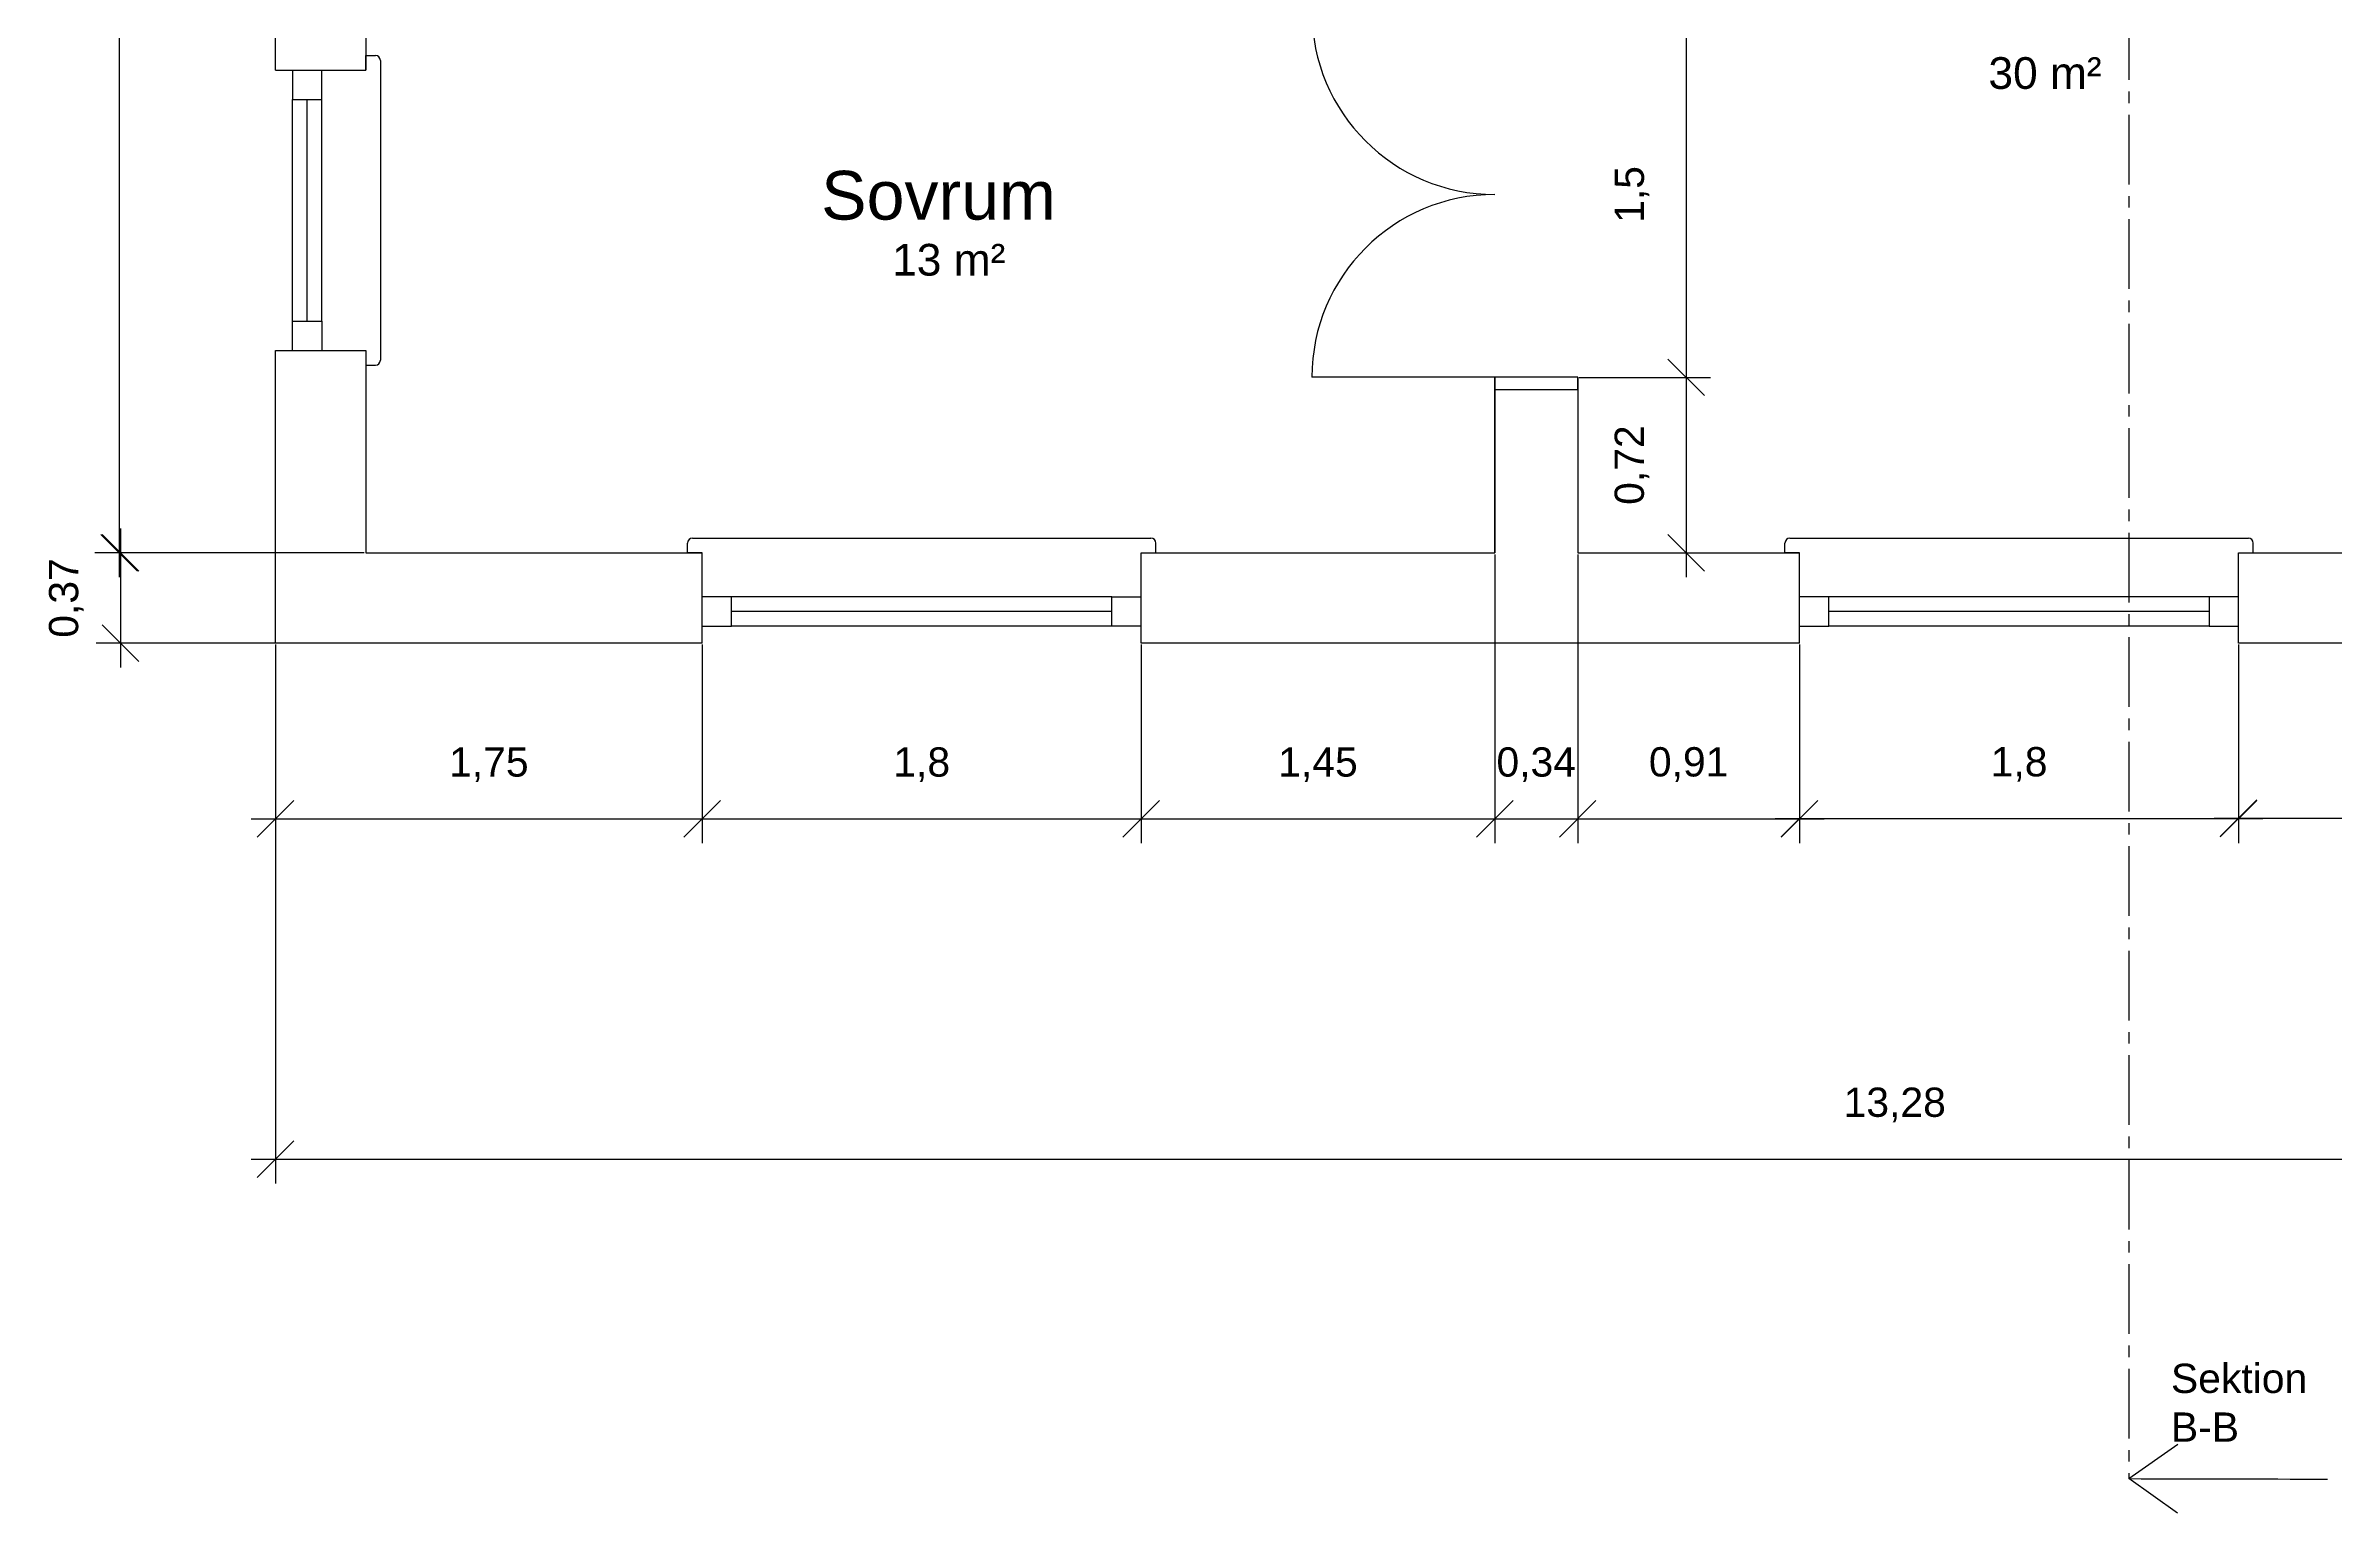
# Model space of a CAD drawing. Header units: millimetres. Extents: x -6247 to 53319, y -9113 to 41204.
# Drawn here: x 5996 to 15380, y 13005 to 19024 of the extents above; entities that cross this region are included whole.
import ezdxf

# ---------------------------------------------------------------- set-up
doc = ezdxf.new("R2010")
doc.units = ezdxf.units.MM
doc.linetypes.add('CENTER2', pattern=[28.575, 19.05, -3.175, 3.175, -3.175])
doc.styles.get("Standard").update_dxf_attribs({"font": 'Arial.ttf', "height": 120})
doc.dimstyles.new('ISO-25', dxfattribs={"dimscale": 10, "dimtxt": 2.5, "dimasz": 15, "dimexe": 10, "dimexo": 0.625, "dimgap": 15, "dimtad": 1, "dimlfac": 0.001, "dimtxsty": 'Standard', "dimblk": 'OBLIQUE', "dimblk1": 'OBLIQUE', "dimblk2": 'OBLIQUE', "dimcen": 20, "dimdle": 10, "dimadec": 0, "dimazin": 0, "dimtfac": 1, "dimtmove": 0, "dimatfit": 3, "dimldrblk": 'OPEN90', "dimfxl": 1, "dimarcsym": 0})

# ---------------------------------------------------------------- blocks, each defined once
blk = doc.blocks.new('_Oblique')
at = {"color": 0, "linetype": 'ByBlock', "lineweight": -2}
blk.add_line((-0.5, -0.5), (0.5, 0.5), dxfattribs=at)
blk = doc.blocks.new('*D1')
at = {"color": 0, "lineweight": -2, "transparency": 16777216}
for p, q in [((6297.3, 22869.1), (6297.3, 16843.9)), ((6932, 22769.1), (6197.3, 22769.1)), ((7302, 16943.9), (6197.3, 16943.9))]:
    blk.add_line(p, q, dxfattribs=at)
at = {"layer": 'Defpoints', "color": 0, "transparency": 16777216}
for p in [(6938.2, 22769.1), (6297.3, 16943.9), (7308.2, 16943.9)]:
    blk.add_point(p, dxfattribs=at)
at = {"color": 0, "lineweight": -2, "transparency": 16777216, "xscale": 150, "yscale": 150, "zscale": 150}
for p, rotation in [((6297.3, 22769.1), 90), ((6297.3, 16943.9), 270)]:
    blk.add_blockref('_Oblique', p, dxfattribs=dict(at, rotation=rotation))
at = {"color": 0, "transparency": 16777216, "insert": (6075.1, 19858.9), "char_height": 120, "attachment_point": 5, "rotation": 90}
blk.add_mtext('5,83', dxfattribs=at)
blk = doc.blocks.new('_Open90')
at = {"color": 0, "linetype": 'ByBlock', "lineweight": -2}
for p, q in [((0, 0), (-1, 0)), ((-0.5, 0.5), (0, 0)), ((0, 0), (-0.5, -0.5))]:
    blk.add_line(p, q, dxfattribs=at)
blk = doc.blocks.new('*D29')
at = {"color": 0, "lineweight": -2, "transparency": 16777216}
for p, q in [((6302.8, 17043.9), (6302.8, 16473.9)), ((7302, 16943.9), (6202.8, 16943.9)), ((8682, 16573.9), (6202.8, 16573.9))]:
    blk.add_line(p, q, dxfattribs=at)
at = {"layer": 'Defpoints', "color": 0, "transparency": 16777216}
for p in [(7308.2, 16943.9), (6302.8, 16573.9), (8688.2, 16573.9)]:
    blk.add_point(p, dxfattribs=at)
at = {"color": 0, "lineweight": -2, "transparency": 16777216, "xscale": 150, "yscale": 150, "zscale": 150}
for p, rotation in [((6302.8, 16943.9), 90), ((6302.8, 16573.9), 270)]:
    blk.add_blockref('_Oblique', p, dxfattribs=dict(at, rotation=rotation))
at = {"color": 0, "transparency": 16777216, "insert": (6080.5, 16758.9), "char_height": 120, "attachment_point": 5, "rotation": 90}
blk.add_mtext('0,37', dxfattribs=at)
blk = doc.blocks.new('*D30')
at = {"color": 0, "lineweight": -2, "transparency": 16777216}
for p, q in [((6938.2, 16567.7), (6938.2, 14357.2)), ((20218.2, 16567.7), (20218.2, 14357.2)), ((6838.2, 14457.2), (20318.2, 14457.2))]:
    blk.add_line(p, q, dxfattribs=at)
at = {"layer": 'Defpoints', "color": 0, "transparency": 16777216}
for p in [(6938.2, 16573.9), (20218.2, 16573.9), (20218.2, 14457.2)]:
    blk.add_point(p, dxfattribs=at)
at = {"color": 0, "lineweight": -2, "transparency": 16777216, "xscale": 150, "yscale": 150, "zscale": 150, "rotation": 180}
blk.add_blockref('_Oblique', (6938.2, 14457.2), dxfattribs=at)
at = {"color": 0, "lineweight": -2, "transparency": 16777216, "xscale": 150, "yscale": 150, "zscale": 150}
blk.add_blockref('_Oblique', (20218.2, 14457.2), dxfattribs=at)
at = {"color": 0, "transparency": 16777216, "insert": (13578.2, 14679.5), "char_height": 120, "attachment_point": 5}
blk.add_mtext('13,28', dxfattribs=at)
blk = doc.blocks.new('*D51')
at = {"color": 0, "lineweight": -2, "transparency": 16777216}
for p, q in [((12723.3, 19263.9), (12723.3, 17563.9)), ((12284.5, 19163.9), (12823.3, 19163.9)), ((12284.5, 17663.9), (12823.3, 17663.9))]:
    blk.add_line(p, q, dxfattribs=at)
at = {"layer": 'Defpoints', "color": 0, "transparency": 16777216}
for p in [(12278.2, 19163.9), (12278.2, 17663.9), (12723.3, 17663.9)]:
    blk.add_point(p, dxfattribs=at)
at = {"color": 0, "lineweight": -2, "transparency": 16777216, "xscale": 150, "yscale": 150, "zscale": 150}
for p, rotation in [((12723.3, 19163.9), 90), ((12723.3, 17663.9), 270)]:
    blk.add_blockref('_Oblique', p, dxfattribs=dict(at, rotation=rotation))
at = {"color": 0, "transparency": 16777216, "insert": (12501, 18413.9), "char_height": 120, "attachment_point": 5, "rotation": 90}
blk.add_mtext('1,5', dxfattribs=at)
blk = doc.blocks.new('*D52')
at = {"color": 0, "lineweight": -2, "transparency": 16777216}
for p, q in [((12723.2, 17763.9), (12723.2, 16843.9)), ((12284.5, 17663.9), (12823.2, 17663.9)), ((12284.5, 16943.9), (12823.2, 16943.9))]:
    blk.add_line(p, q, dxfattribs=at)
at = {"layer": 'Defpoints', "color": 0, "transparency": 16777216}
for p in [(12278.2, 17663.9), (12278.2, 16943.9), (12723.2, 16943.9)]:
    blk.add_point(p, dxfattribs=at)
at = {"color": 0, "lineweight": -2, "transparency": 16777216, "xscale": 150, "yscale": 150, "zscale": 150}
for p, rotation in [((12723.2, 17663.9), 90), ((12723.2, 16943.9), 270)]:
    blk.add_blockref('_Oblique', p, dxfattribs=dict(at, rotation=rotation))
at = {"color": 0, "transparency": 16777216, "insert": (12500.9, 17303.9), "char_height": 120, "attachment_point": 5, "rotation": 90}
blk.add_mtext('0,72', dxfattribs=at)
blk = doc.blocks.new('*D83')
at = {"color": 0, "lineweight": -2, "transparency": 16777216}
for p, q in [((6938.2, 16567.7), (6938.2, 15752.8)), ((8688.2, 16567.7), (8688.2, 15752.8)), ((6838.2, 15852.8), (8788.2, 15852.8))]:
    blk.add_line(p, q, dxfattribs=at)
at = {"layer": 'Defpoints', "color": 0, "transparency": 16777216}
for p in [(6938.2, 16573.9), (8688.2, 16573.9), (8688.2, 15852.8)]:
    blk.add_point(p, dxfattribs=at)
at = {"color": 0, "lineweight": -2, "transparency": 16777216, "xscale": 150, "yscale": 150, "zscale": 150, "rotation": 180}
blk.add_blockref('_Oblique', (6938.2, 15852.8), dxfattribs=at)
at = {"color": 0, "lineweight": -2, "transparency": 16777216, "xscale": 150, "yscale": 150, "zscale": 150}
blk.add_blockref('_Oblique', (8688.2, 15852.8), dxfattribs=at)
at = {"color": 0, "transparency": 16777216, "insert": (7813.2, 16075), "char_height": 120, "attachment_point": 5}
blk.add_mtext('1,75', dxfattribs=at)
blk = doc.blocks.new('*D84')
at = {"color": 0, "lineweight": -2, "transparency": 16777216}
for p, q in [((8688.2, 16567.7), (8688.2, 15752.8)), ((10488.2, 16567.7), (10488.2, 15752.8)), ((8588.2, 15852.8), (10588.2, 15852.8))]:
    blk.add_line(p, q, dxfattribs=at)
at = {"layer": 'Defpoints', "color": 0, "transparency": 16777216}
for p in [(8688.2, 16573.9), (10488.2, 16573.9), (10488.2, 15852.8)]:
    blk.add_point(p, dxfattribs=at)
at = {"color": 0, "lineweight": -2, "transparency": 16777216, "xscale": 150, "yscale": 150, "zscale": 150, "rotation": 180}
blk.add_blockref('_Oblique', (8688.2, 15852.8), dxfattribs=at)
at = {"color": 0, "lineweight": -2, "transparency": 16777216, "xscale": 150, "yscale": 150, "zscale": 150}
blk.add_blockref('_Oblique', (10488.2, 15852.8), dxfattribs=at)
at = {"color": 0, "transparency": 16777216, "insert": (9588.2, 16075), "char_height": 120, "attachment_point": 5}
blk.add_mtext('1,8', dxfattribs=at)
blk = doc.blocks.new('*D85')
at = {"color": 0, "lineweight": -2, "transparency": 16777216}
for p, q in [((11938.2, 16937.7), (11938.2, 15752.8)), ((10488.2, 16567.7), (10488.2, 15752.8)), ((10388.2, 15852.8), (12038.2, 15852.8))]:
    blk.add_line(p, q, dxfattribs=at)
at = {"layer": 'Defpoints', "color": 0, "transparency": 16777216}
for p in [(11938.2, 16943.9), (10488.2, 16573.9), (11938.2, 15852.8)]:
    blk.add_point(p, dxfattribs=at)
at = {"color": 0, "lineweight": -2, "transparency": 16777216, "xscale": 150, "yscale": 150, "zscale": 150, "rotation": 180}
blk.add_blockref('_Oblique', (10488.2, 15852.8), dxfattribs=at)
at = {"color": 0, "lineweight": -2, "transparency": 16777216, "xscale": 150, "yscale": 150, "zscale": 150}
blk.add_blockref('_Oblique', (11938.2, 15852.8), dxfattribs=at)
at = {"color": 0, "transparency": 16777216, "insert": (11213.2, 16075), "char_height": 120, "attachment_point": 5}
blk.add_mtext('1,45', dxfattribs=at)
blk = doc.blocks.new('*D86')
at = {"color": 0, "lineweight": -2, "transparency": 16777216}
for p, q in [((13188.2, 16567.7), (13188.2, 15753.8)), ((14988.2, 16567.7), (14988.2, 15753.8)), ((13088.2, 15853.8), (15088.2, 15853.8))]:
    blk.add_line(p, q, dxfattribs=at)
at = {"layer": 'Defpoints', "color": 0, "transparency": 16777216}
for p in [(13188.2, 16573.9), (14988.2, 16573.9), (14988.2, 15853.8)]:
    blk.add_point(p, dxfattribs=at)
at = {"color": 0, "lineweight": -2, "transparency": 16777216, "xscale": 150, "yscale": 150, "zscale": 150, "rotation": 180}
blk.add_blockref('_Oblique', (13188.2, 15853.8), dxfattribs=at)
at = {"color": 0, "lineweight": -2, "transparency": 16777216, "xscale": 150, "yscale": 150, "zscale": 150}
blk.add_blockref('_Oblique', (14988.2, 15853.8), dxfattribs=at)
at = {"color": 0, "transparency": 16777216, "insert": (14088.2, 16076.1), "char_height": 120, "attachment_point": 5}
blk.add_mtext('1,8', dxfattribs=at)
blk = doc.blocks.new('*D87')
at = {"color": 0, "lineweight": -2, "transparency": 16777216}
for p, q in [((14988.2, 16567.7), (14988.2, 15756.1)), ((16938.2, 16567.7), (16938.2, 15756.1)), ((14888.2, 15856.1), (17038.2, 15856.1))]:
    blk.add_line(p, q, dxfattribs=at)
at = {"layer": 'Defpoints', "color": 0, "transparency": 16777216}
for p in [(14988.2, 16573.9), (16938.2, 16573.9), (16938.2, 15856.1)]:
    blk.add_point(p, dxfattribs=at)
at = {"color": 0, "lineweight": -2, "transparency": 16777216, "xscale": 150, "yscale": 150, "zscale": 150, "rotation": 180}
blk.add_blockref('_Oblique', (14988.2, 15856.1), dxfattribs=at)
at = {"color": 0, "lineweight": -2, "transparency": 16777216, "xscale": 150, "yscale": 150, "zscale": 150}
blk.add_blockref('_Oblique', (16938.2, 15856.1), dxfattribs=at)
at = {"color": 0, "transparency": 16777216, "insert": (15963.2, 16078.4), "char_height": 120, "attachment_point": 5}
blk.add_mtext('1,95', dxfattribs=at)
blk = doc.blocks.new('*D90')
at = {"color": 0, "lineweight": -2, "transparency": 16777216}
for p, q in [((11938.2, 16937.7), (11938.2, 15752.8)), ((12278.2, 16937.7), (12278.2, 15752.8)), ((11838.2, 15852.8), (12378.2, 15852.8))]:
    blk.add_line(p, q, dxfattribs=at)
at = {"layer": 'Defpoints', "color": 0, "transparency": 16777216}
for p in [(11938.2, 16943.9), (12278.2, 16943.9), (12278.2, 15852.8)]:
    blk.add_point(p, dxfattribs=at)
at = {"color": 0, "lineweight": -2, "transparency": 16777216, "xscale": 150, "yscale": 150, "zscale": 150, "rotation": 180}
blk.add_blockref('_Oblique', (11938.2, 15852.8), dxfattribs=at)
at = {"color": 0, "lineweight": -2, "transparency": 16777216, "xscale": 150, "yscale": 150, "zscale": 150}
blk.add_blockref('_Oblique', (12278.2, 15852.8), dxfattribs=at)
at = {"color": 0, "transparency": 16777216, "insert": (12108.2, 16075), "char_height": 120, "attachment_point": 5}
blk.add_mtext('0,34', dxfattribs=at)
blk = doc.blocks.new('*D91')
at = {"color": 0, "lineweight": -2, "transparency": 16777216}
for p, q in [((12278.2, 16567.7), (12278.2, 15753.4)), ((13188.2, 16567.7), (13188.2, 15753.4)), ((12178.2, 15853.4), (13288.2, 15853.4))]:
    blk.add_line(p, q, dxfattribs=at)
at = {"layer": 'Defpoints', "color": 0, "transparency": 16777216}
for p in [(12278.2, 16573.9), (13188.2, 16573.9), (13188.2, 15853.4)]:
    blk.add_point(p, dxfattribs=at)
at = {"color": 0, "lineweight": -2, "transparency": 16777216, "xscale": 150, "yscale": 150, "zscale": 150, "rotation": 180}
blk.add_blockref('_Oblique', (12278.2, 15853.4), dxfattribs=at)
at = {"color": 0, "lineweight": -2, "transparency": 16777216, "xscale": 150, "yscale": 150, "zscale": 150}
blk.add_blockref('_Oblique', (13188.2, 15853.4), dxfattribs=at)
at = {"color": 0, "transparency": 16777216, "insert": (12733.2, 16075.7), "char_height": 120, "attachment_point": 5}
blk.add_mtext('0,91', dxfattribs=at)

msp = doc.modelspace()

# ---------------------------------------------------------------- linework, layer by layer
at = {"color": 6, "linetype": 'CENTER2', "ltscale": 15}
msp.add_line((14538.378, 30742.408), (14538.378, 13146.609), dxfattribs=at)
for p, q in [((7308.249, 20503.923), (7308.249, 18923.923)), ((7308.249, 18923.923), (7308.249, 18983.923)), ((7308.249, 18983.923), (7348.249, 18983.923)), ((7368.249, 18963.923), (7368.249, 17733.923)), ((6938.249, 18923.923), (7308.249, 18923.923)), ((6938.249, 18923.923), (7008.249, 18923.923)), ((7008.249, 18923.923), (7008.249, 18803.923)), ((7128.249, 18803.923), (7128.249, 18923.923)), ((7008.249, 18803.923), (7128.249, 18803.923)), ((7008.249, 17893.923), (7008.249, 18803.923)), ((7068.249, 17893.923), (7068.249, 18803.923)), ((7128.249, 17893.923), (7128.249, 18803.923)), ((7008.249, 17773.923), (7008.249, 17893.923)), ((7008.249, 17893.923), (7128.249, 17893.923)), ((7128.249, 17893.923), (7128.249, 17773.923)), ((6938.249, 17773.923), (7308.249, 17773.923)), ((6938.249, 17773.923), (7008.249, 17773.923)), ((7308.249, 17773.923), (7308.249, 16943.923)), ((7308.249, 17773.923), (7308.249, 17713.923)), ((7308.249, 17713.923), (7348.249, 17713.923)), ((11938.249, 17663.923), (11188.249, 17663.923)), ((11938.249, 16943.923), (11938.249, 17663.923)), ((11938.249, 17663.923), (11938.249, 17613.923)), ((12278.249, 17663.923), (11938.249, 17663.923)), ((11938.249, 17663.923), (11938.249, 16943.923)), ((12278.249, 17613.923), (12278.249, 17663.923)), ((12278.249, 17663.923), (12278.249, 16943.923)), ((11938.249, 17613.923), (12278.249, 17613.923)), ((8648.249, 17003.923), (10528.249, 17003.923)), ((13148.249, 17003.923), (15028.249, 17003.923)), ((7308.249, 16943.923), (8688.249, 16943.923)), ((8628.249, 16943.923), (8628.249, 16983.923)), ((8688.249, 16943.923), (8628.249, 16943.923)), ((8688.249, 16573.923), (8688.249, 16943.923)), ((10488.249, 16573.923), (10488.249, 16943.923)), ((10488.249, 16943.923), (11938.249, 16943.923)), ((10488.249, 16943.923), (10548.249, 16943.923)), ((10548.249, 16943.923), (10548.249, 16983.923)), ((12278.249, 16943.923), (13188.249, 16943.923)), ((13128.249, 16943.923), (13128.249, 16983.923)), ((13188.249, 16943.923), (13128.249, 16943.923)), ((13188.249, 16573.923), (13188.249, 16943.923)), ((14988.249, 16573.923), (14988.249, 16943.923)), ((14988.249, 16943.923), (16938.249, 16943.923)), ((14988.249, 16943.923), (15048.249, 16943.923)), ((15048.249, 16943.923), (15048.249, 16983.923)), ((8808.249, 16763.923), (8688.249, 16763.923)), ((8808.249, 16643.923), (8808.249, 16763.923)), ((10368.249, 16763.923), (8808.249, 16763.923)), ((10368.249, 16703.923), (8808.249, 16703.923)), ((10368.249, 16643.923), (10368.249, 16763.923)), ((10368.249, 16763.923), (10488.249, 16763.923)), ((13308.249, 16763.923), (13188.249, 16763.923)), ((13308.249, 16643.923), (13308.249, 16763.923)), ((14868.249, 16763.923), (13308.249, 16763.923)), ((14868.249, 16703.923), (13308.249, 16703.923)), ((14988.249, 16763.923), (14868.249, 16763.923)), ((14868.249, 16763.923), (14868.249, 16643.923)), ((14988.249, 16643.923), (14988.249, 16763.923)), ((8688.249, 16573.923), (8688.249, 16643.923)), ((8688.249, 16643.923), (8808.249, 16643.923)), ((10368.249, 16643.923), (8808.249, 16643.923)), ((10488.249, 16643.923), (10368.249, 16643.923)), ((13188.249, 16573.923), (13188.249, 16643.923)), ((13188.249, 16643.923), (13308.249, 16643.923)), ((14868.249, 16643.923), (13308.249, 16643.923)), ((14868.249, 16643.923), (14988.249, 16643.923))]:
    msp.add_line(p, q)
for points in [[(6938.249, 18923.923), (6938.249, 20503.923)], [(8688.249, 16573.923), (6938.249, 16573.923), (6938.249, 17773.923)], [(13188.249, 16573.923), (10488.249, 16573.923)], [(16938.249, 16573.923), (14988.249, 16573.923)]]:
    msp.add_lwpolyline(points)
for centre, radius, start, end in [((11938.249, 19163.923), 750, 180, 270), ((7348.249, 18963.923), 20, 0, 90), ((11938.249, 17663.923), 750, 90, 180), ((7348.249, 17733.923), 20, 270, 0), ((8648.249, 16983.923), 20, 90, 180), ((10528.249, 16983.923), 20, 0, 90), ((13148.249, 16983.923), 20, 90, 180), ((15028.249, 16983.923), 20, 0, 90)]:
    msp.add_arc(centre, radius, start, end)

# ---------------------------------------------------------------- texts
for s, height, p in [('30 m²', 130, (13962.546, 18847.008)), ('Sovrum', 200, (9175.819, 18310.822)), ('13 m²', 130, (9467.089, 18081.215))]:
    msp.add_text(s, height=height).set_placement(p)
at = {"insert": (14710.8, 13618.096), "char_height": 120, "attachment_point": 1}
msp.add_mtext_dynamic_manual_height_columns('Sektion \\PB-B', width=219.37199, gutter_width=600, heights=[0], dxfattribs=at)

# ---------------------------------------------------------------- dimensions: what is measured, and where the dimension line sits
for base, p1, p2, picture, middle in [((6297.339, 16943.923), (6938.249, 22769.14), (7308.249, 16943.923), '*D1', (6297.339, 19858.923)), ((6302.81, 16573.923), (7308.249, 16943.923), (8688.249, 16573.923), '*D29', (6302.81, 16758.923))]:
    dim = msp.add_linear_dim(base=base, p1=p1, p2=p2, angle=90, dimstyle='ISO-25')
    dim.commit()
    dim.dimension.update_dxf_attribs({"geometry": picture, "text_midpoint": middle, "dimtype": 160})
for base, p1, p2, picture, middle in [((12723.287, 17663.923), (12278.249, 19163.923), (12278.249, 17663.923), '*D51', (12501.008, 18413.923)), ((12723.17, 16943.923), (12278.249, 17663.923), (12278.249, 16943.923), '*D52', (12500.892, 17303.923))]:
    dim = msp.add_linear_dim(base=base, p1=p1, p2=p2, angle=90, dimstyle='ISO-25')
    dim.commit()
    dim.dimension.update_dxf_attribs({"geometry": picture, "text_midpoint": middle})
for base, p1, p2, picture, middle in [((11938.249, 15852.763), (10488.249, 16573.923), (11938.249, 16943.923), '*D85', (11213.249, 16075.041)), ((8688.249, 15852.763), (6938.249, 16573.923), (8688.249, 16573.923), '*D83', (7813.249, 16075.041)), ((10488.249, 15852.763), (8688.249, 16573.923), (10488.249, 16573.923), '*D84', (9588.249, 16075.041)), ((13188.249, 15853.395), (12278.249, 16573.923), (13188.249, 16573.923), '*D91', (12733.249, 16075.673)), ((14988.249, 15853.777), (13188.249, 16573.923), (14988.249, 16573.923), '*D86', (14088.249, 16076.055)), ((16938.249, 15856.079), (14988.249, 16573.923), (16938.249, 16573.923), '*D87', (15963.249, 16078.357))]:
    dim = msp.add_linear_dim(base=base, p1=p1, p2=p2, dimstyle='ISO-25')
    dim.commit()
    dim.dimension.update_dxf_attribs({"geometry": picture, "text_midpoint": middle})
for base, p1, p2, picture, middle in [((12278.249, 15852.763), (11938.249, 16943.923), (12278.249, 16943.923), '*D90', (12108.249, 15852.763)), ((20218.249, 14457.219), (6938.249, 16573.923), (20218.249, 16573.923), '*D30', (13578.249, 14457.219))]:
    dim = msp.add_linear_dim(base=base, p1=p1, p2=p2, dimstyle='ISO-25')
    dim.commit()
    dim.dimension.update_dxf_attribs({"geometry": picture, "text_midpoint": middle, "dimtype": 160})

# ---------------------------------------------------------------- leaders
at = {"path_type": 1}
msp.add_leader([(14538.378, 13146.609), (15352.851, 13144.843)], dimstyle='ISO-25', override={"dimasz": 20, "dimldrblk": 'Open90'}, dxfattribs=at)

doc.saveas('drawing.dxf')
